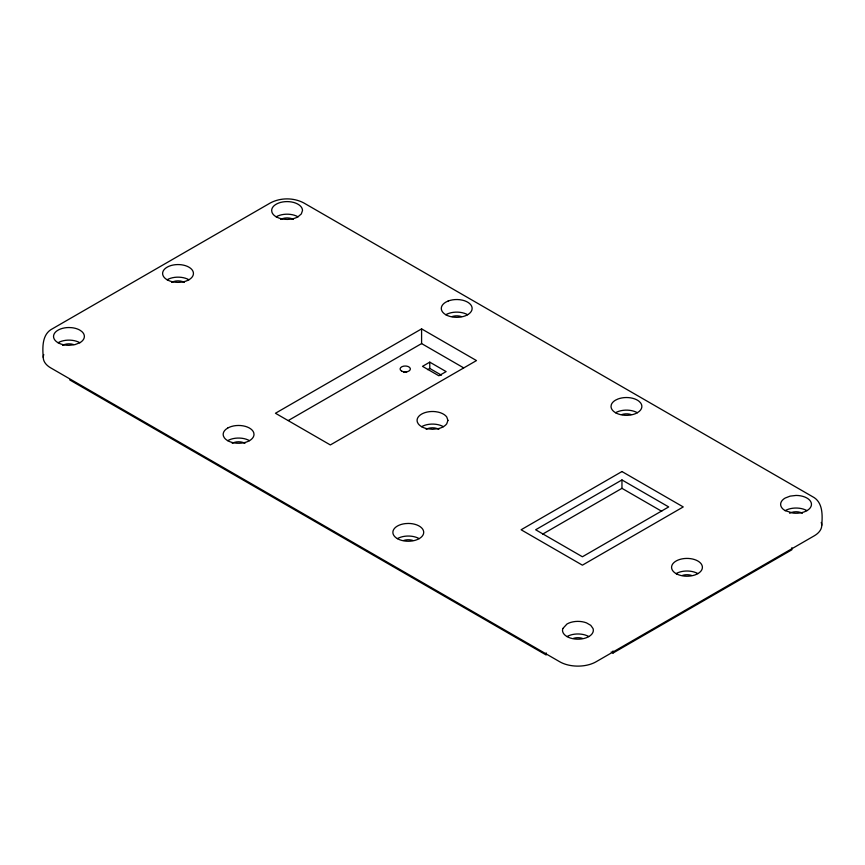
<?xml version="1.0" encoding="UTF-8"?>
<svg xmlns="http://www.w3.org/2000/svg" width="865" height="865" viewBox="0 0 865 865"><rect width="100%" height="100%" fill="white"/><g stroke="black" fill="none" stroke-linecap="round" stroke-linejoin="round"><path stroke-width="1.3" d="M297.993 216.801L301.334 213.915L302.501 210.498A15.419 8.91 0 0 0 287.083 201.599A15.419 8.91 0 0 0 271.664 210.498L271.956 212.239A15.419 8.91 0 0 0 276.173 216.801L278.508 217.904A15.419 8.91 0 0 0 297.993 216.801A15.419 8.91 0 0 0 276.173 216.801M637.354 412.735L639.278 411.383A15.419 8.91 0 0 0 640.705 403.025L639.278 401.49A15.419 8.91 0 0 0 617.88 399.035L615.545 400.138A15.419 8.91 0 0 0 611.328 404.701L611.025 406.431A15.419 8.91 0 0 0 620.551 414.659A15.419 8.91 0 0 0 637.354 412.735A15.419 8.91 0 0 0 615.545 412.735M421.59 328.884L275.448 413.254L330.344 444.945L476.485 360.575L421.59 328.884L421.59 343.578L288.315 420.52M429.775 362.154L422.498 366.349L438.858 375.788L446.135 371.593L429.775 362.154L429.775 368.447L427.699 369.647M621.957 479.945L535.651 529.769L582.404 556.768L668.699 506.933L621.957 479.945L621.957 488.336L542.647 534.127M611.198 651.994L613.015 653.043L791.853 549.794L791.853 547.696M79.861 342.735L74.855 344.659L68.951 345.34A15.419 8.91 0 0 1 53.533 336.442A15.419 8.91 0 0 1 68.951 327.532L71.968 327.705A15.419 8.91 0 0 1 79.861 330.138L81.786 331.49A15.419 8.91 0 0 1 79.861 342.735A15.419 8.91 0 0 0 58.052 342.735M419.19 538.646L416.854 539.749A15.419 8.91 0 0 1 394.04 535.759A15.419 8.91 0 0 1 405.274 523.617L408.291 523.444A15.419 8.91 0 0 1 422.542 528.937A15.419 8.91 0 0 1 419.19 538.646A15.419 8.91 0 0 0 397.381 538.646M785.139 510.642L793.032 513.086A15.419 8.91 0 0 0 811.392 505.225A15.419 8.91 0 0 0 796.049 495.44L790.145 496.121L785.139 498.056A15.419 8.91 0 0 0 783.214 509.29L785.139 510.642A15.419 8.91 0 0 1 806.948 510.642M421.59 343.578L463.64 367.852M429.775 368.447L441.464 375.194M621.957 488.336L661.693 511.28M69.773 379.94L546.193 655L546.193 652.902M821.75 525.336C822.539 515.324 823.091 501.981 812.505 496.64L303.702 202.886C293.527 197.555 280.638 197.555 270.464 202.886L52.495 328.732C41.909 334.074 42.461 347.406 43.25 357.429M613.015 650.945L613.015 653.043M280.725 219.418A8.996 5.19 0 0 1 293.44 219.418M171.659 282.39A8.996 5.19 0 0 1 184.386 282.39M62.594 345.362A8.996 5.19 0 0 1 73.46 344.529M573.419 638.381A8.996 5.19 0 0 1 582.415 638.381M232.22 443.291A8.996 5.19 0 0 1 244.946 443.291M452.211 316.536A8.996 5.19 0 0 1 461.207 316.536M621.957 414.53A8.996 5.19 0 0 1 630.953 414.53M426.142 429.31A8.996 5.19 0 0 1 438.858 429.31M403.793 540.441A8.996 5.19 0 0 1 412.789 540.441M682.485 575.409A8.996 5.19 0 0 1 691.481 575.409M789.68 513.269A8.996 5.19 0 0 1 802.406 513.269M676.073 573.614A15.419 8.91 0 0 1 697.882 573.614M567.008 636.575A15.419 8.91 0 0 1 588.827 636.575M421.59 426.694A15.419 8.91 0 0 1 443.41 426.694M445.81 314.73A15.419 8.91 0 0 1 467.619 314.73M227.679 440.663A15.419 8.91 0 0 1 249.488 440.663M167.118 279.763A15.419 8.91 0 0 1 188.927 279.763M43.747 354.531A25.701 14.846 0 0 0 50.776 367.917L559.741 661.768A25.701 14.846 0 0 0 596.093 661.768L814.225 535.835A25.701 14.846 0 0 0 821.253 522.438M403.901 372.404A5.136 2.973 0 0 1 406.561 372.404M447.929 420.39L446.751 423.796A15.419 8.91 0 0 1 438.404 428.618L432.5 429.3L426.596 428.618A15.419 8.91 0 0 1 418.249 423.796L417.373 422.131A15.419 8.91 0 0 1 435.506 411.664L438.404 412.162A15.419 8.91 0 0 1 446.751 416.984L447.929 420.39M562.791 628.541L562.499 630.282A15.419 8.91 0 0 0 579.431 639.149A15.419 8.91 0 0 0 593.044 628.541L590.741 625.33L586.492 622.876A15.419 8.91 0 0 0 567.008 623.989L562.791 628.541M227.679 428.078L225.765 429.429A15.419 8.91 0 0 0 223.462 436.111L224.338 437.776A15.419 8.91 0 0 0 241.595 443.107A15.419 8.91 0 0 0 254.007 434.371L253.715 432.63A15.419 8.91 0 0 0 243.065 425.85A15.419 8.91 0 0 0 227.679 428.078M621.957 471.544L521.108 529.769L582.404 565.159L683.242 506.933L621.957 471.544M448.146 301.031L445.81 302.144A15.419 8.91 0 0 0 441.95 311.022A15.419 8.91 0 0 0 453.703 317.174L456.709 317.347A15.419 8.91 0 0 0 471.836 310.178A15.419 8.91 0 0 0 462.613 300.209L459.726 299.701A15.419 8.91 0 0 0 448.146 301.031M676.808 574.014A15.419 8.91 0 0 0 702.11 569.051A15.419 8.91 0 0 0 682.02 558.887A15.419 8.91 0 0 0 676.808 574.014M167.853 280.163A15.419 8.91 0 0 0 193.144 275.211A15.419 8.91 0 0 0 173.065 265.036A15.419 8.91 0 0 0 167.853 280.163M401.598 371.074A5.136 2.973 0 0 0 410.205 369.733A5.136 2.973 0 0 0 403.901 366.1A5.136 2.973 0 0 0 401.598 371.074"/></g></svg>
